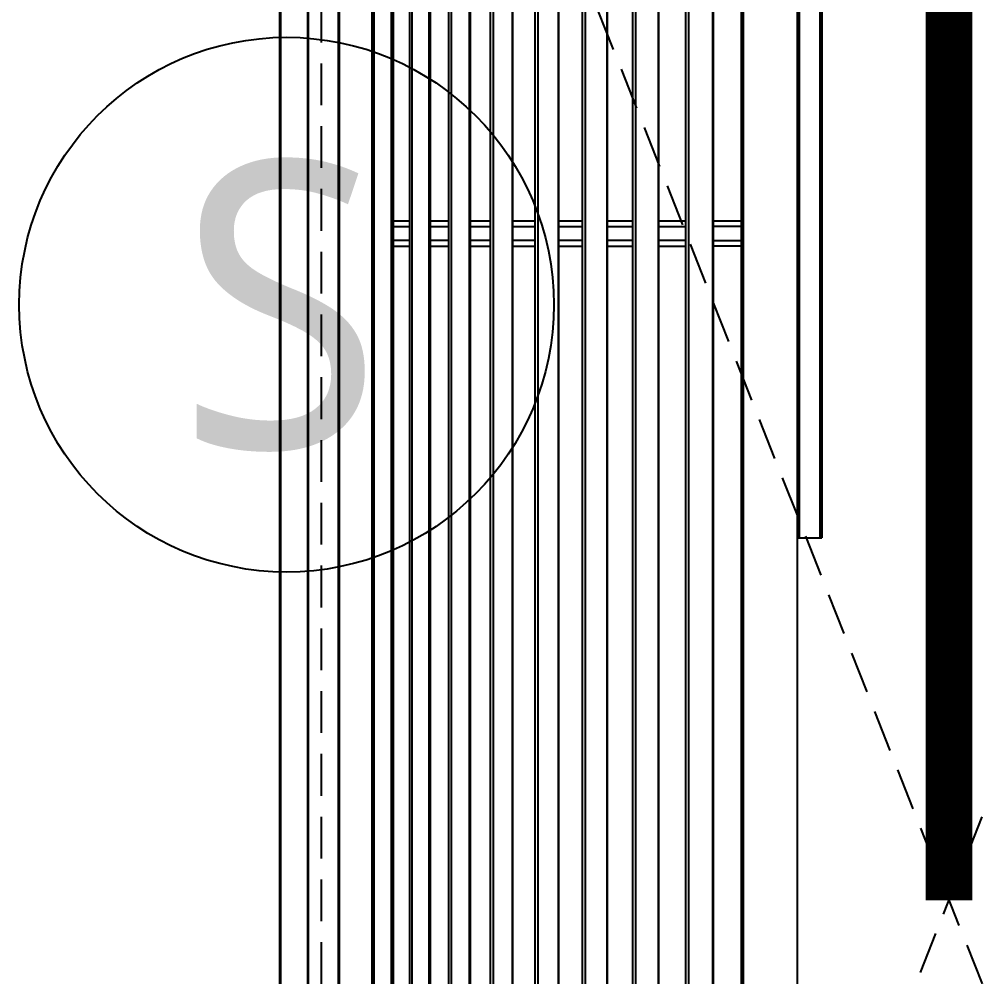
# Model space of a CAD drawing. Header units: millimetres. Extents: x 332171 to 384371, y 54317 to 89920.
# Drawn here: x 372263.4 to 372677, y 63155.9 to 63567.7 of the extents above; entities that cross this region are included whole.
import ezdxf

# ---------------------------------------------------------------- set-up
doc = ezdxf.new("R2010")
doc.units = ezdxf.units.MM
doc.header["$LTSCALE"] = 60
doc.linetypes.add('HID2', pattern=[1, 0.5, -0.5])
doc.linetypes.add('HIDDEN', pattern=[0.375, 0.25, -0.125])
for name, color, linetype in [('06-LIGHT', 4, 'Continuous'), ('3.기호.계단선', 30, 'Continuous'), ('설비', 140, 'Continuous')]:
    doc.layers.add(name, color=color, linetype=linetype)
doc.styles.add('코레일둥고', font='Korail_Round_Gothic_Medium.ttf')

# ---------------------------------------------------------------- blocks, each defined once
blk = doc.blocks.new('*U100')
at = {"color": 1, "linetype": 'HIDDEN'}
for p, q in [((39.94, 14.99), (1179.94, 464.99)), ((1179.94, 14.99), (39.94, 464.99))]:
    blk.add_line(p, q, dxfattribs=at)
at = {"color": 8}
for p, q in [((1029.52, 185.7), (190.37, 185.7)), ((479.94, 186.06), (479.94, 186.02)), ((1029, 166.3), (190.88, 166.3)), ((190.88, 165.5), (1029, 165.5)), ((366.44, 155.49), (366.44, 165.5)), ((368.44, 165.5), (368.44, 155.49)), ((373.44, 155.49), (373.44, 165.5)), ((375.44, 165.5), (375.44, 155.49)), ((1028.59, 155.49), (191.3, 155.49)), ((191.31, 155.23), (1028.58, 155.23)), ((1028.18, 146.67), (191.7, 146.67)), ((191.76, 145.5), (1028.12, 145.5)), ((366.44, 135.99), (366.44, 145.5)), ((368.44, 135.99), (368.44, 145.5)), ((373.44, 145.5), (373.44, 135.99)), ((375.44, 135.99), (375.44, 145.5)), ((1027.61, 135.99), (192.27, 135.99)), ((192.28, 135.75), (1027.6, 135.75)), ((1027.11, 127.69), (192.78, 127.69)), ((192.85, 126.5), (1027.03, 126.5)), ((366.44, 117.5), (366.44, 126.5)), ((368.44, 117.5), (368.44, 126.5)), ((373.44, 126.5), (373.44, 117.5)), ((375.44, 117.5), (375.44, 126.5)), ((1026.41, 117.5), (193.47, 117.5)), ((193.49, 117.26), (1026.4, 117.26)), ((1025.83, 109.71), (194.05, 109.71)), ((194.15, 108.5), (1025.73, 108.5)), ((366.44, 100.06), (366.44, 108.5)), ((368.44, 100.06), (368.44, 108.5)), ((373.44, 108.5), (373.44, 100.06)), ((375.44, 100.06), (375.44, 108.5)), ((1025.04, 100.06), (194.84, 100.06)), ((194.86, 99.81), (1025.02, 99.81)), ((1024.39, 92.71), (195.5, 92.71)), ((195.61, 91.5), (1024.28, 91.5)), ((366.44, 83.65), (366.44, 91.5)), ((368.44, 83.65), (368.44, 91.5)), ((373.44, 91.5), (373.44, 83.65)), ((375.44, 83.65), (375.44, 91.5)), ((1023.53, 83.65), (196.36, 83.65)), ((196.38, 83.38), (1023.5, 83.38)), ((1022.82, 76.7), (197.06, 76.7)), ((197.19, 75.5), (1022.7, 75.5)), ((366.44, 68.4), (366.44, 75.5)), ((368.44, 68.4), (368.44, 75.5)), ((373.44, 75.5), (373.44, 68.4)), ((375.44, 68.4), (375.44, 75.5)), ((1021.93, 68.4), (197.95, 68.4)), ((198, 67.99), (1021.89, 67.99)), ((1021.16, 61.62), (198.72, 61.62)), ((198.85, 60.5), (1021.03, 60.5)), ((366.44, 54.08), (366.44, 60.5)), ((368.44, 54.08), (368.44, 60.5)), ((373.44, 60.5), (373.44, 54.08)), ((375.44, 54.08), (375.44, 60.5)), ((1020.27, 54.08), (199.62, 54.08)), ((199.68, 53.54), (1020.2, 53.54)), ((1019.45, 47.55), (200.43, 47.55)), ((200.57, 46.5), (1019.32, 46.5)), ((366.44, 40.83), (366.44, 46.5)), ((368.44, 40.83), (368.44, 46.5)), ((373.44, 46.5), (373.44, 40.83)), ((375.44, 40.83), (375.44, 46.5)), ((1018.58, 40.83), (201.3, 40.83)), ((201.41, 40.04), (1018.47, 40.04)), ((1017.64, 33.88), (202.24, 33.88)), ((202.37, 33), (1017.52, 33)), ((1015.86, 21.42), (204.03, 21.42)), ((204.09, 21), (1015.79, 21)), ((1014.17, 10.38), (205.71, 10.38)), ((205.77, 10), (1014.11, 10)), ((1012.57, 0.4), (207.32, 0.4)), ((207.32, 0), (1012.57, 0))]:
    blk.add_line(p, q, dxfattribs=at)
at = {"color": 1, "linetype": 'HIDDEN'}
blk.add_lwpolyline([(1179.94, 464.99), (1179.94, 14.99), (39.94, 14.99), (39.94, 464.99)], close=True, dxfattribs=at)
at = {"color": 8}
for points, knots in [([(0.9, 193.94), (5.81, 193.94), (10.75, 193.94), (20.63, 193.94), (25.58, 193.94), (40.44, 193.94), (50.37, 193.94), (80.23, 193.94), (100.21, 193.94), (140.17, 193.94), (160.16, 193.94), (200.13, 193.94), (220.12, 193.94), (320.05, 193.94), (400, 193.94), (479.94, 193.94)], [0, 0, 0, 0, 0.03125, 0.03125, 0.0625, 0.0625, 0.125, 0.125, 0.25, 0.25, 0.375, 0.375, 0.5, 0.5, 1, 1, 1, 1]), ([(479.94, 193.8), (400.01, 193.8), (320.07, 193.8), (220.16, 193.8), (200.17, 193.8), (160.21, 193.8), (140.22, 193.8), (100.27, 193.8), (80.31, 193.8), (50.44, 193.8), (40.5, 193.8), (25.63, 193.8), (20.67, 193.8), (10.79, 193.8), (5.84, 193.8), (0.95, 193.8)], [0, 0, 0, 0, 0.5, 0.5, 0.625, 0.625, 0.75, 0.75, 0.875, 0.875, 0.9375, 0.9375, 0.96875, 0.96875, 1, 1, 1, 1]), ([(189.04, 194), (206.08, 194), (223.12, 194), (320.09, 194), (400.02, 194), (479.94, 194)], [0, 0, 0, 0, 0.175746, 0.175746, 1, 1, 1, 1]), ([(190.03, 194.41), (193.94, 194.42), (197.85, 194.42), (209.57, 194.41), (217.39, 194.41), (233.02, 194.41), (240.84, 194.41), (264.29, 194.41), (279.92, 194.41), (303.37, 194.41), (311.18, 194.41), (326.82, 194.41), (334.63, 194.41), (358.08, 194.41), (373.72, 194.41), (397.16, 194.41), (404.98, 194.41), (420.61, 194.41), (428.43, 194.41), (450.81, 194.41), (465.38, 194.41), (479.94, 194.41)], [0, 0, 0, 0, 0.040442, 0.040442, 0.121325, 0.121325, 0.202208, 0.202208, 0.363975, 0.363975, 0.444859, 0.444859, 0.525742, 0.525742, 0.687509, 0.687509, 0.768392, 0.768392, 0.849276, 0.849276, 1, 1, 1, 1]), ([(1.05, 186.26), (5.95, 186.26), (10.89, 186.26), (20.78, 186.26), (25.73, 186.26), (40.61, 186.26), (50.55, 186.26), (80.42, 186.26), (100.38, 186.26), (140.31, 186.26), (160.28, 186.26), (200.24, 186.26), (220.22, 186.26), (320.11, 186.26), (400.03, 186.26), (479.94, 186.26)], [0, 0, 0, 0, 0.03125, 0.03125, 0.0625, 0.0625, 0.125, 0.125, 0.25, 0.25, 0.375, 0.375, 0.5, 0.5, 1, 1, 1, 1]), ([(479.94, 186.06), (400.03, 186.06), (320.12, 186.06), (220.24, 186.06), (200.26, 186.06), (160.31, 186.06), (140.32, 186.06), (100.39, 186.06), (80.43, 186.06), (50.57, 186.06), (40.64, 186.06), (25.77, 186.06), (20.81, 186.06), (10.93, 186.06), (5.99, 186.06), (1.09, 186.06)], [0, 0, 0, 0, 0.5, 0.5, 0.625, 0.625, 0.75, 0.75, 0.875, 0.875, 0.9375, 0.9375, 0.96875, 0.96875, 1, 1, 1, 1]), ([(2.84, 186.02), (7.73, 186.02), (12.66, 186.02), (22.51, 186.02), (27.44, 186.02), (42.25, 186.02), (52.15, 186.02), (81.91, 186.02), (101.8, 186.02), (141.56, 186.02), (161.46, 186.02), (201.24, 186.02), (221.14, 186.02), (320.6, 186.02), (400.17, 186.02), (479.74, 186.02)], [0, 0, 0, 0, 0.03125, 0.03125, 0.0625, 0.0625, 0.125, 0.125, 0.25, 0.25, 0.375, 0.375, 0.5, 0.5, 1, 1, 1, 1])]:
    blk.add_open_spline(points, degree=3, knots=knots, dxfattribs=at)
for points in [[(479.94, 193.71), (479.94, 193.89), (479.94, 194.15), (479.94, 194.41)], [(479.94, 193.8), (479.94, 193.9), (479.94, 194), (479.94, 194)], [(479.94, 194), (479.94, 194), (479.94, 193.98), (479.94, 193.94)], [(479.94, 186.26), (479.94, 188.77), (479.94, 191.29), (479.94, 193.8)], [(479.94, 186.06), (479.94, 186.06), (479.94, 186.16), (479.94, 186.26)], [(479.94, 186.02), (479.88, 186.02), (479.81, 186.02), (479.74, 186.02)]]:
    blk.add_open_spline(points, degree=3, dxfattribs=at)
blk = doc.blocks.new('SW')
at = {"layer": '설비', "color": 140}
blk.add_circle((11533254.07, -14277699.45), 184, dxfattribs=at)
at = {"layer": '설비', "color": 140, "insert": (11533319.97, -14277600.82), "char_height": 197.1429, "width": 314.327, "attachment_point": 3, "style": '코레일둥고'}
blk.add_mtext('{\\fMalgun Gothic|b0|i0|c129|p50;S}', dxfattribs=at)

msp = doc.modelspace()

# ---------------------------------------------------------------- linework, layer by layer
at = {"layer": '3.기호.계단선', "color": 140, "linetype": 'HID2', "const_width": 20}
msp.add_lwpolyline([(372663.36, 63188.74), (372663.36, 65413.74), (370770.36, 65413.74), (370770.36, 66853.74)], dxfattribs=at)

# ---------------------------------------------------------------- block references
at = {"layer": '06-LIGHT', "xscale": 1.2, "yscale": 1.2, "zscale": 1.2, "rotation": 270}
msp.add_blockref('*U100', (372375.38, 63920.67), dxfattribs=at)
at = {"layer": '설비', "color": 140, "xscale": 0.625, "yscale": 0.625, "zscale": 0.625}
msp.add_blockref('SW', (-6835905.43, 8987007.1), dxfattribs=at)

doc.saveas('drawing.dxf')
